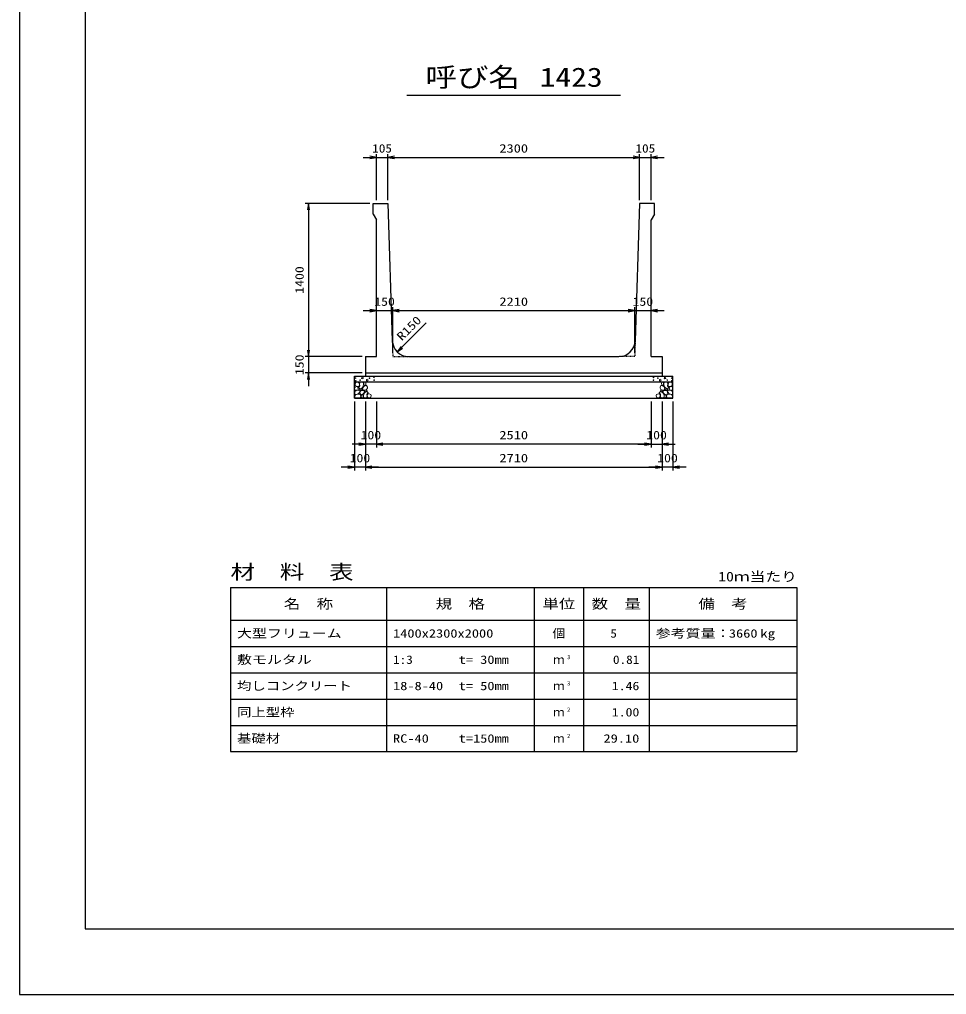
# Model space of a CAD drawing. Units: millimetres at full size. Extents: x 0 to 25230, y 0 to 17820.
# Drawn here: x 0 to 8469, y 0 to 8910 of the extents above; entities that cross this region are included whole.
import ezdxf
from ezdxf.enums import TextEntityAlignment as Align

# ---------------------------------------------------------------- set-up
doc = ezdxf.new("R2010")
doc.units = ezdxf.units.MM
doc.linetypes.add('DASHED_SPACED', pattern=[12, 6, -6])
for name, color, linetype, lineweight in [('0_2', 7, 'Continuous', 25), ('D-DCR-HCHn', 4, 'Continuous', 9), ('D-MTR-FRAM', 7, 'Continuous', 25), ('D-MTR-LINE', 7, 'Continuous', 25), ('D-STR-DIM', 7, 'Continuous', 25), ('D-STR-STRn', 1, 'Continuous', 25), ('D-TTL', 2, 'Continuous', 25), ('D-TTL-TXT', 7, 'Continuous', 25)]:
    doc.layers.add(name, color=color, linetype=linetype, lineweight=lineweight)
doc.layers.add('D-MTR', color=7, linetype='Continuous')
doc.layers.add('D-MTR-TXT', color=7, linetype='Continuous')
doc.styles.add('ＭＳ ゴシック', font='')
doc.styles.get('ＭＳ ゴシック').set_extended_font_data('MS Gothic')

# ---------------------------------------------------------------- blocks, each defined once
blk = doc.blocks.new('open_arrow')
at = {"color": 0, "linetype": 'Continuous', "lineweight": -2}
blk.add_lwpolyline([(7.5, 1.25), (0, 0), (7.5, -1.25)], dxfattribs=at)

msp = doc.modelspace()

# ---------------------------------------------------------------- linework, layer by layer
at = {"layer": '0_2'}
for p, q in [((3160, 5419.663), (3160, 4999.663)), ((3260, 5419.663), (3260, 4999.663)), ((3260, 5419.663), (3260, 4999.663)), ((5770, 5419.663), (5770, 4999.663)), ((3380, 5029.663), (3040, 5029.663)), ((5770, 5029.663), (3260, 5029.663))]:
    msp.add_line(p, q, dxfattribs=at)
at = {"layer": 'D-DCR-HCHn'}
for points in [[(3065.46, 5550.018), (3060.26, 5534.416), (3067.194, 5524.015), (3084.53, 5522.281), (3096.366, 5527.362), (3091.464, 5539.617), (3094.932, 5546.551), (3087.997, 5553.486), (3077.596, 5556.953)], [(3098.399, 5593.358), (3082.796, 5596.825), (3068.928, 5589.891), (3067.194, 5574.289), (3070.661, 5562.154), (3087.997, 5556.953), (3100.132, 5556.953), (3105.333, 5565.621), (3105.333, 5584.69)], [(3112.267, 5595.092), (3107.067, 5579.49), (3108.8, 5562.154), (3096.665, 5543.084), (3112.267, 5534.416), (3129.603, 5543.084), (3140.005, 5556.953), (3143.472, 5579.49), (3140.005, 5591.625), (3129.603, 5596.825)], [(3115.735, 5534.416), (3107.067, 5527.482), (3110.534, 5522.281), (3122.669, 5522.281), (3127.87, 5524.015), (3131.337, 5530.949), (3126.136, 5536.15)], [(3141.739, 5553.486), (3133.071, 5532.683), (3140.005, 5524.015), (3160.808, 5524.015), (3169.476, 5527.482), (3178.144, 5539.617), (3178.144, 5550.018), (3169.476, 5563.887), (3159.074, 5565.621)], [(3145.206, 5591.625), (3145.206, 5570.822), (3153.874, 5565.621), (3162.542, 5570.822), (3164.275, 5582.957), (3162.542, 5593.358), (3150.407, 5596.825)], [(5888.261, 5553.486), (5896.929, 5532.683), (5889.995, 5524.015), (5869.192, 5524.015), (5860.524, 5527.482), (5851.856, 5539.617), (5851.856, 5550.018), (5860.524, 5563.887), (5870.926, 5565.621)], [(5884.794, 5591.625), (5884.794, 5570.822), (5876.126, 5565.621), (5867.458, 5570.822), (5865.725, 5582.957), (5867.458, 5593.358), (5879.593, 5596.825)], [(5917.733, 5595.092), (5922.933, 5579.49), (5921.2, 5562.154), (5933.335, 5543.084), (5917.733, 5534.416), (5900.397, 5543.084), (5889.995, 5556.953), (5886.528, 5579.49), (5889.995, 5591.625), (5900.397, 5596.825)], [(5914.265, 5534.416), (5922.933, 5527.482), (5919.466, 5522.281), (5907.331, 5522.281), (5902.13, 5524.015), (5898.663, 5530.949), (5903.864, 5536.15)], [(5931.601, 5593.358), (5947.204, 5596.825), (5961.072, 5589.891), (5962.806, 5574.289), (5959.339, 5562.154), (5942.003, 5556.953), (5929.868, 5556.953), (5924.667, 5565.621), (5924.667, 5584.69)], [(5964.54, 5550.018), (5969.74, 5534.416), (5962.806, 5524.015), (5945.47, 5522.281), (5933.634, 5527.362), (5938.536, 5539.617), (5935.068, 5546.551), (5942.003, 5553.486), (5952.404, 5556.953)], [(3098.366, 5492.419), (3111.208, 5511.681), (3109.603, 5516.497), (3091.946, 5521.312), (3075.894, 5519.707), (3064.658, 5510.076), (3063.052, 5498.84), (3064.658, 5487.604), (3077.499, 5484.393)], [(3104.787, 5452.29), (3116.023, 5457.105), (3119.234, 5473.157), (3112.813, 5484.393), (3101.577, 5487.604), (3087.13, 5485.999), (3071.078, 5479.578), (3063.052, 5469.947), (3063.052, 5458.711), (3067.868, 5452.29), (3087.13, 5453.895)], [(3143.311, 5492.419), (3151.337, 5511.681), (3144.916, 5519.707), (3125.654, 5519.707), (3117.628, 5516.497), (3109.603, 5505.261), (3109.603, 5495.63), (3117.628, 5482.788), (3127.259, 5481.183)], [(3140.101, 5457.105), (3140.101, 5476.367), (3132.075, 5481.183), (3124.049, 5476.367), (3122.444, 5465.131), (3124.049, 5455.5), (3135.285, 5452.29)], [(3170.599, 5453.895), (3175.415, 5468.342), (3173.81, 5484.393), (3185.046, 5502.05), (3170.599, 5510.076), (3154.548, 5502.05), (3144.916, 5489.209), (3141.706, 5468.342), (3144.916, 5457.105), (3154.548, 5452.29)], [(3167.389, 5510.076), (3175.415, 5516.497), (3172.204, 5521.312), (3160.968, 5521.312), (3156.153, 5519.707), (3152.942, 5513.287), (3157.758, 5508.471)], [(3183.441, 5455.5), (3197.887, 5452.29), (3210.729, 5458.711), (3212.334, 5473.157), (3209.124, 5484.393), (3193.072, 5489.209), (3181.836, 5489.209), (3177.02, 5481.183), (3177.02, 5463.526)], [(5846.559, 5455.5), (5832.113, 5452.29), (5819.271, 5458.711), (5817.666, 5473.157), (5820.876, 5484.393), (5836.928, 5489.209), (5848.164, 5489.209), (5852.98, 5481.183), (5852.98, 5463.526)], [(5859.401, 5453.895), (5854.585, 5468.342), (5856.19, 5484.393), (5844.954, 5502.05), (5859.401, 5510.076), (5875.452, 5502.05), (5885.084, 5489.209), (5888.294, 5468.342), (5885.084, 5457.105), (5875.452, 5452.29)], [(5862.611, 5510.076), (5854.585, 5516.497), (5857.796, 5521.312), (5869.032, 5521.312), (5873.847, 5519.707), (5877.058, 5513.287), (5872.242, 5508.471)], [(5886.689, 5492.419), (5878.663, 5511.681), (5885.084, 5519.707), (5904.346, 5519.707), (5912.372, 5516.497), (5920.397, 5505.261), (5920.397, 5495.63), (5912.372, 5482.788), (5902.741, 5481.183)], [(5889.899, 5457.105), (5889.899, 5476.367), (5897.925, 5481.183), (5905.951, 5476.367), (5907.556, 5465.131), (5905.951, 5455.5), (5894.715, 5452.29)], [(5925.213, 5452.29), (5913.977, 5457.105), (5910.766, 5473.157), (5917.187, 5484.393), (5928.423, 5487.604), (5942.87, 5485.999), (5958.922, 5479.578), (5966.948, 5469.947), (5966.948, 5458.711), (5962.132, 5452.29), (5942.87, 5453.895)], [(5931.634, 5492.419), (5918.792, 5511.681), (5920.397, 5516.497), (5938.054, 5521.312), (5954.106, 5519.707), (5965.342, 5510.076), (5966.948, 5498.84), (5965.342, 5487.604), (5952.501, 5484.393)]]:
    msp.add_lwpolyline(points, close=True, dxfattribs=at)
for centre, radius in [((3070.727, 5633.618), 3), ((3112.292, 5615.414), 3), ((3133.336, 5633.618), 7.5), ((3176.664, 5614.623), 7.5), ((3197.708, 5632.827), 3), ((3238.131, 5639.669), 3), ((3239.273, 5614.623), 3), ((5790.727, 5614.623), 3), ((5791.869, 5639.669), 3), ((5832.292, 5632.827), 3), ((5853.336, 5614.623), 7.5), ((5896.664, 5633.618), 7.5), ((5917.708, 5615.414), 3), ((5959.273, 5633.618), 3), ((3071.869, 5608.573), 3), ((5958.131, 5608.573), 3)]:
    msp.add_circle(centre, radius, dxfattribs=at)
at = {"layer": 'D-MTR-FRAM'}
for p, q in [((1927.5, 3719.663), (7102.5, 3719.663)), ((1927.5, 3719.663), (1927.5, 2219.663)), ((7102.5, 3719.663), (7102.5, 2219.663)), ((1927.5, 2219.663), (7102.5, 2219.663))]:
    msp.add_line(p, q, dxfattribs=at)
at = {"layer": 'D-MTR-LINE'}
for p, q in [((3352.5, 3719.663), (3352.5, 2219.663)), ((4702.5, 3719.663), (4702.5, 2219.663)), ((5152.5, 3719.663), (5152.5, 2219.663)), ((5752.5, 3719.663), (5752.5, 2219.663)), ((1927.5, 3419.663), (7102.5, 3419.663)), ((1927.5, 3179.663), (7102.5, 3179.663)), ((1927.5, 2939.663), (7102.5, 2939.663)), ((1927.5, 2699.663), (7102.5, 2699.663)), ((1927.5, 2459.663), (7102.5, 2459.663))]:
    msp.add_line(p, q, dxfattribs=at)
at = {"layer": 'D-STR-DIM'}
for p, q in [((3260, 7259.663), (3260, 7679.663)), ((3365, 7259.663), (3365, 7679.663)), ((3365, 7259.663), (3365, 7679.663)), ((5665, 7259.663), (5665, 7679.663)), ((5665, 7259.663), (5665, 7679.663)), ((5770, 7259.663), (5770, 7679.663)), ((3140, 7649.663), (3485, 7649.663)), ((3365, 7649.663), (5665, 7649.663)), ((5545, 7649.663), (5890, 7649.663)), ((3200, 7229.663), (2610, 7229.663)), ((2640, 7229.663), (2640, 5829.663)), ((3140, 6249.663), (3530, 6249.663)), ((3410, 5859.663), (3410, 6279.663)), ((3410, 5859.663), (3410, 6279.663)), ((3410, 6249.663), (5620, 6249.663)), ((5500, 6249.663), (5890, 6249.663)), ((5620, 5859.663), (5620, 6279.663)), ((5620, 5859.663), (5620, 6279.663)), ((3450.908, 5871.906), (3716.073, 6137.071)), ((2640, 5949.663), (2640, 5559.663)), ((3130, 5829.663), (2610, 5829.663)), ((3130, 5829.663), (2610, 5829.663)), ((3130, 5679.663), (2610, 5679.663)), ((3060, 5419.663), (3060, 4789.663)), ((3160, 5419.663), (3160, 4789.663)), ((3160, 5419.663), (3160, 4789.663)), ((5770, 5419.663), (5770, 4999.663)), ((5870, 5419.663), (5870, 4789.663)), ((5870, 5419.663), (5870, 4789.663)), ((5870, 5419.663), (5870, 4999.663)), ((5970, 5419.663), (5970, 4789.663)), ((5650, 5029.663), (5990, 5029.663)), ((3280, 4819.663), (2940, 4819.663)), ((3160, 4819.663), (5870, 4819.663)), ((6090, 4819.663), (5750, 4819.663))]:
    msp.add_line(p, q, dxfattribs=at)
at = {"layer": 'D-STR-STRn'}
for p, q in [((3230, 7229.663), (3365, 7229.663)), ((3230, 7129.663), (3230, 7229.663)), ((3365, 7229.663), (3405.333, 5974.844)), ((5665, 7229.663), (5624.667, 5974.844)), ((5800, 7229.663), (5665, 7229.663)), ((5800, 7129.663), (5800, 7229.663)), ((3230, 7129.663), (3260, 7079.663)), ((5800, 7129.663), (5770, 7079.663)), ((3260, 5829.663), (3260, 7079.663)), ((5770, 5829.663), (5770, 7079.663)), ((3160, 5829.663), (3160, 5679.663)), ((3160, 5829.663), (3260, 5829.663)), ((3555.256, 5829.663), (5474.744, 5829.663)), ((5770, 5829.663), (5870, 5829.663)), ((5870, 5829.663), (5870, 5679.663)), ((3060, 5449.663), (3060, 5649.663)), ((3060, 5649.663), (5970, 5649.663)), ((3160, 5679.663), (5870, 5679.663)), ((3160, 5679.663), (3160, 5649.663)), ((5870, 5679.663), (5870, 5649.663)), ((5970, 5449.663), (5970, 5649.663)), ((3060, 5599.663), (5970, 5599.663)), ((3060, 5449.663), (5970, 5449.663))]:
    msp.add_line(p, q, dxfattribs=at)
at = {"layer": 'D-STR-STRn', "color": 2, "linetype": 'DASHED_SPACED'}
for p, q in [((3405.333, 5974.844), (3410, 5829.663)), ((5624.667, 5974.844), (5620, 5829.663)), ((3410, 5829.663), (3555.256, 5829.663)), ((5620, 5829.663), (5474.744, 5829.663))]:
    msp.add_line(p, q, dxfattribs=at)
at = {"layer": 'D-STR-STRn'}
for centre, start, end in [((3555.256, 5979.663), 181.84102, 270), ((5474.744, 5979.663), 270, 358.15898)]:
    msp.add_arc(centre, 150, start, end, dxfattribs=at)
at = {"layer": 'D-TTL'}
for points in [[(0, 0), (25230, 0), (25230, 17820), (0, 17820)], [(600, 600), (24630, 600), (24630, 17220), (600, 17220)]]:
    msp.add_lwpolyline(points, close=True, dxfattribs=at)
at = {"layer": 'D-TTL-TXT'}
msp.add_line((3540, 8219.663), (5490, 8219.663), dxfattribs=at)

# ---------------------------------------------------------------- block references
at = {"layer": '0_2', "xscale": 8, "yscale": 8, "rotation": 180}
for p in [(3160, 5029.663), (5770, 5029.663)]:
    msp.add_blockref('open_arrow', p, dxfattribs=at)
at = {"layer": '0_2', "xscale": 8, "yscale": 8}
msp.add_blockref('open_arrow', (3260, 5029.663), dxfattribs=at)
msp.add_blockref('open_arrow', (3260, 5029.663), dxfattribs=at)
at = {"layer": 'D-STR-DIM', "xscale": 8, "yscale": 8}
for p, rotation in [((3260, 7649.663), 180), ((5665, 7649.663), 180), ((5665, 7649.663), 180), ((2640, 7229.663), 270), ((3260, 6249.663), 180), ((5620, 6249.663), 180), ((5620, 6249.663), 180), ((2640, 5829.663), 90), ((2640, 5829.663), 90), ((3450.908, 5871.906), 45), ((2640, 5679.663), 270), ((5770, 5029.663), 180), ((3060, 4819.663), 180), ((5870, 4819.663), 180), ((5870, 4819.663), 180)]:
    msp.add_blockref('open_arrow', p, dxfattribs=dict(at, rotation=rotation))
for p in [(3365, 7649.663), (3365, 7649.663), (5770, 7649.663), (3410, 6249.663), (3410, 6249.663), (5770, 6249.663), (5870, 5029.663), (3160, 4819.663), (3160, 4819.663), (5970, 4819.663)]:
    msp.add_blockref('open_arrow', p, dxfattribs=at)

# ---------------------------------------------------------------- texts
at = {"layer": '0_2', "style": 'ＭＳ ゴシック'}
for s, width, p in [('100', 1.2, (3210, 5112.163)), ('2510', 1.25, (4515, 5112.163))]:
    msp.add_text(s, height=76.98, dxfattribs=dict(at, width=width)).set_placement(p, align=Align.MIDDLE_CENTER)
at = {"layer": 'D-MTR', "style": 'ＭＳ ゴシック', "width": 1.25}
msp.add_text('材\u3000料\u3000表', height=132, dxfattribs=at).set_placement((1927.5, 3755.663), align=Align.BOTTOM_LEFT)
at = {"layer": 'D-MTR', "style": 'ＭＳ ゴシック', "width": 1.2}
msp.add_text('10ｍ当たり', height=87.98, dxfattribs=at).set_placement((7102.5, 3748.663), align=Align.BOTTOM_RIGHT)
at = {"layer": 'D-MTR-TXT', "style": 'ＭＳ ゴシック'}
for s, height, width, p in [('名\u3000称', 87.98, 1.25, (2640, 3569.663)), ('規\u3000格', 87.98, 1.25, (4027.5, 3569.663)), ('単位', 87.98, 1.25, (4927.5, 3569.663)), ('数\u3000量', 87.98, 1.25, (5452.5, 3569.663)), ('備\u3000考', 87.98, 1.25, (6427.5, 3569.663)), ('個', 76.98, 1.1, (4927.5, 3299.663))]:
    msp.add_text(s, height=height, dxfattribs=dict(at, width=width)).set_placement(p, align=Align.MIDDLE_CENTER)
for s, width, p in [('大型フリューム', 1.3, (1987.5, 3299.663)), ('1400x2300x2000', 1.25, (3412.5, 3299.663)), ('参考質量：    kg', 1.3, (5812.5, 3299.663)), ('敷モルタル', 1.3, (1987.5, 3059.663)), ('1:3', 1.15, (3412.5, 3059.663)), ('t= 30mm', 1.25, (4012.5, 3059.663)), ('均しコンクリート', 1.25, (1987.5, 2819.663)), ('18-8-40', 1.25, (3412.5, 2819.663)), ('t= 50mm', 1.25, (4012.5, 2819.663)), ('同上型枠', 1.25, (1987.5, 2579.663)), ('基礎材', 1.25, (1987.5, 2339.663)), ('RC-40', 1.25, (3412.5, 2339.663)), ('t=150mm', 1.25, (4012.5, 2339.663))]:
    msp.add_text(s, height=76.98, dxfattribs=dict(at, width=width)).set_placement(p, align=Align.MIDDLE_LEFT)
for s, width, p in [('5', 1.15, (5457.83, 3299.663)), ('3660', 1.25, (6742.5, 3299.663)), ('0.81', 1.15, (5662.5, 3059.663)), ('1.46', 1.2, (5662.5, 2819.663)), ('1.00', 1.2, (5662.5, 2579.663)), ('29.10', 1.25, (5662.5, 2339.663))]:
    msp.add_text(s, height=76.98, dxfattribs=dict(at, width=width)).set_placement(p, align=Align.MIDDLE_RIGHT)
for p in [(4927.5, 3059.663), (4927.5, 2819.663), (4927.5, 2579.663), (4927.5, 2339.663)]:
    msp.add_text('ｍ', height=76.98, dxfattribs=at).set_placement(p, align=Align.MIDDLE_CENTER)
at = {"layer": 'D-MTR-TXT', "style": 'ＭＳ ゴシック', "width": 1.15}
for s, p in [('3', (5002.5, 3052.663)), ('3', (5002.5, 2812.663)), ('2', (5002.5, 2572.663)), ('2', (5002.5, 2332.663))]:
    msp.add_text(s, height=38.49, dxfattribs=at).set_placement(p, align=Align.BOTTOM_LEFT)
at = {"layer": 'D-STR-DIM', "style": 'ＭＳ ゴシック'}
for s, width, p in [('105', 1.15, (3312.5, 7732.163)), ('2300', 1.25, (4515, 7732.163)), ('105', 1.15, (5717.5, 7732.163)), ('150', 1.2, (3335, 6332.163)), ('2210', 1.25, (4515, 6332.163)), ('150', 1.2, (5695, 6332.163)), ('100', 1.2, (5820, 5112.163)), ('100', 1.2, (3110, 4902.163)), ('2710', 1.25, (4515, 4902.163)), ('100', 1.2, (5920, 4902.163))]:
    msp.add_text(s, height=76.98, dxfattribs=dict(at, width=width)).set_placement(p, align=Align.MIDDLE_CENTER)
at = {"layer": 'D-STR-DIM', "style": 'ＭＳ ゴシック', "width": 1.2}
for s, p in [('1400', (2557.5, 6529.663)), ('150', (2557.5, 5754.663))]:
    msp.add_text(s, height=76.98, rotation=90, dxfattribs=at).set_placement(p, align=Align.MIDDLE_CENTER)
at = {"layer": 'D-STR-DIM', "style": 'ＭＳ ゴシック', "width": 1.25}
msp.add_text('R150', height=76.98, rotation=45, dxfattribs=at).set_placement((3509.318, 5952.944), align=Align.BOTTOM_LEFT)
at = {"layer": 'D-TTL-TXT', "style": 'ＭＳ ゴシック', "width": 1.2}
for s, p in [('呼び名', (4140, 8242.163)), ('1423', (5040, 8242.163))]:
    msp.add_text(s, height=176, dxfattribs=at).set_placement(p, align=Align.BOTTOM_CENTER)

doc.saveas('drawing.dxf')
